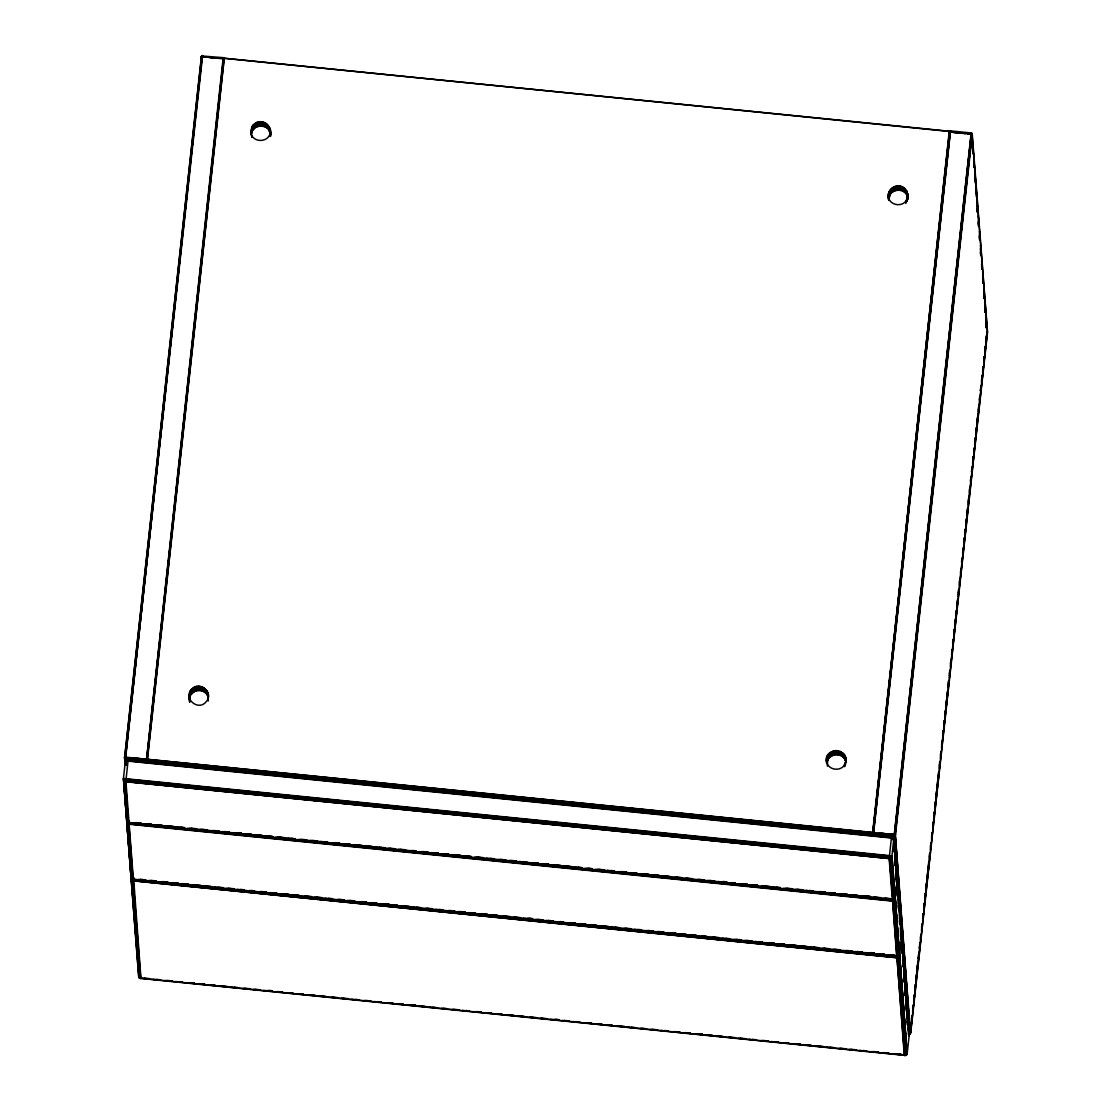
<?xml version="1.0" encoding="UTF-8"?>
<svg xmlns="http://www.w3.org/2000/svg" width="1111" height="1111" viewBox="0 0 1111 1111"><rect width="100%" height="100%" fill="white"/><g stroke="black" fill="none" stroke-linecap="round" stroke-linejoin="round"><path stroke-width="1.5" d="M125.849 780.561L133.348 879.218M133.612 878.259L140.958 978.472M892.327 899.507L889.147 858.622L891.619 836.014L891.314 838.027L125.376 760.868L123.446 778.478L126.71 821.126L128.348 822.612L125.557 781.713L123.446 778.853L891.883 856.248L893.897 837.902L892.216 836.083L127.64 759.077L125.571 760.174L125.64 764.201M950.558 130.876L873.69 832.431L872.538 832.458L872.316 833.583L147.499 760.535L147.582 759.299L895.202 834.68L910.256 1033.577L909.395 1033.841L894.147 835.5L971.167 132.959L950.558 130.876L949.211 131.987L972.319 134.306L971.167 132.959M826.473 760.41C826.584 770.104 841.444 772.645 845.013 763.729L845.79 760.868L846.027 762.09L844.568 755.147L845.971 762.16L845.374 764.687L845.013 763.729C851.609 747.522 821.821 746.425 826.695 763.243M872.316 833.528L872.538 832.458M907.423 195.397L908.048 199.091L906.437 190.606C908.367 206.757 910.09 194.786 904.535 188.314C896.883 181.218 884.717 190.759 888.772 200.174M189.384 698.416L191.55 689.389C199.327 679.974 214.715 693.153 205.924 702.013C198.147 711.429 182.759 698.264 191.55 689.389L191.87 693.639C189.356 694.278 188.967 702.471 189.731 696.611L191.175 693L191.87 693.639C196.341 688.445 205.785 690.042 208.118 696.541L207.799 692.292M252.85 128.904L251.211 134.639L253.419 124.835C261.224 116.419 273.612 126.362 270.584 136.375M126.71 821.362L128.834 824.223L133.07 879.287L131.07 877.801L126.71 821.362L127.251 816.182M131.07 878.023L133.195 880.884L140.694 978.458L138.708 976.972L131.07 878.023L131.737 870.677M888.397 194.383L888.675 200.119L890.244 194.467L889.911 190.217M891.883 856.248L889.383 858.65L892.925 899.604L895.188 897.799L897.105 880.231L896.063 877.648M896.869 956.279L904.298 1055.367L906.298 1055.117L907.173 1053.631L909.104 1036.063L908.354 1033.799M133.195 880.884L897.008 957.821L899.591 955.029L901.465 936.892L900.424 934.323M907.173 193.772L907.09 191.939L907.631 194.939M127.209 815.599L126.71 821.126M251.253 133.862L251.614 132.056C254.475 123.446 270.459 124.293 270.626 134.889L268.487 129.431L268.154 125.182M901.521 937.462L900.507 935.448L900.771 938.878M189.759 694L189.884 691.875L190.05 693.445C188.259 695.111 189.62 703.18 190.328 700.444M251.641 129.445L251.766 127.321C250.739 143.569 250.1 128.612 253.419 124.835L253.752 129.084L253.044 128.445L252.197 130.376M147.499 760.591L147.582 759.299M845.902 762.285L845.638 757.91L845.902 762.285L845.554 759.952M907.784 197.744L907.673 196.328L907.659 198.536L907.52 193.37L907.84 196.966L907.715 194.842L906.882 199.175C903.326 208.09 888.467 205.563 888.356 195.869M133.459 880.051L133.542 879.023L131.223 878.801M129.293 821.223L129.057 824.293L129.418 821.071M133.653 877.884L133.417 880.967L133.778 877.732M889.508 855.442L889.161 858.678L889.383 855.595L123.446 778.478L126.682 820.39M889.147 858.622L889.383 855.623L891.952 855.859L895.188 897.799M125.849 780.575L126.029 778.714L125.793 781.797L128.251 759.132L127.946 761.16L128.265 759.16L891.591 836.055M892.508 899.604L896.688 956.182M129.14 822.737L126.862 822.14M131.209 757.799L147.527 759.646L125.626 758.105L125.057 757.077L872.371 832.653M125.876 780.214L125.987 779.089M873.579 833.431L873.663 832.417L872.427 832.528L873.579 833.431L894.147 835.5L895.535 834.847L879.148 833.125M191.55 689.389L191.87 693.639L191.3 692.653M253.419 124.835L253.752 129.084L253.169 128.098M905.868 203.507L906.159 200.48L906.979 200.883L906.701 201.549L906.159 200.48L906.437 202.16M129.251 821.598L126.751 821.751L138.806 977.291L141.111 977.527M217.645 58.23L201.466 56.578L224.366 58.98L223.214 57.633L201.646 55.953L124.724 757.688L125.501 764.785M125.626 758.105L201.938 55.717M202.091 55.633L125.112 757.966L125.807 764.923M125.279 758.021L202.258 55.578M125.432 758.077L202.619 55.55M146.388 760.188L223.214 57.633M146.569 760.174L223.561 57.716M146.735 760.146L223.714 57.814M146.902 760.091L223.866 57.925M147.194 759.952L224.116 58.216M147.43 759.757L224.283 58.577M139.194 971.445L138.708 976.972M872.579 832.903L949.461 131.431M872.788 833.125L949.724 131.154M872.913 833.208L949.877 131.042M873.218 833.347L950.211 130.904M873.385 833.403L950.377 130.876M971.333 132.987L894.327 835.514L909.937 1033.758M972.236 133.903L987.554 332.203L910.756 1032.744L909.534 1032.841L909.395 1033.841L894.508 835.5L971.5 133.042L972.028 139.944M894.674 835.472L971.667 133.139L972.333 140.139M894.994 835.361L971.944 133.389L987.401 331.814L910.506 1033.286L895.383 835.083M972.056 133.542L895.147 835.278L910.256 1033.577L912.339 1015.593M895.466 834.972L972.292 134.098L971.056 133.959L972.264 134.264M909.59 1033.841C911.562 1031.883 909.076 1033.355 910.645 1032.799M910.034 1032.869L909.77 1033.813L894.508 835.5M910.409 1029.411L910.964 1024.245M911.534 1019.065L911.909 1015.607M912.673 1008.705L913.048 1005.261M913.811 998.358L914.186 994.9M914.936 987.998L915.325 984.554M916.075 977.652L916.45 974.194M917.047 967.292L917.589 963.848M918.158 958.668L918.728 953.488M919.297 948.322L919.852 943.142M920.422 937.962L920.811 934.518M921.561 927.616L921.936 924.158M922.699 917.255L923.074 913.811M923.824 906.909L924.213 903.451M924.963 896.549L925.338 893.105L924.935 898.271M925.935 886.203L926.477 882.745M927.046 877.579L927.616 872.399M928.185 867.219L928.74 862.039M929.31 856.873L929.699 853.415L929.282 858.595M930.449 846.513L930.824 843.068M931.587 836.166L931.962 832.708M932.712 825.806L933.101 822.362M933.851 815.46L934.226 812.002M934.823 805.1L935.365 801.656M936.504 791.296L935.934 796.476L936.656 791.296M937.073 786.13L937.642 780.95M938.198 775.77L938.587 772.326M939.337 765.423L939.712 761.965M940.475 755.063L940.85 751.619M941.6 744.717L941.989 741.259M942.739 734.357L943.114 730.913M943.711 723.997L944.253 720.553M944.822 715.373L945.392 710.207M945.961 705.027L946.53 699.847L945.919 706.749M947.086 694.681L947.475 691.223M948.225 684.32L948.6 680.876L948.197 686.043M949.363 673.974L949.738 670.516M950.502 663.614L950.877 660.17L950.46 665.336M951.627 653.268L952.002 649.81M952.599 642.908L953.141 639.464M953.71 634.284L954.28 629.104M954.849 623.924L955.418 618.758M955.974 613.578L956.363 610.12M957.113 603.217L957.488 599.773M958.251 592.871L958.626 589.427M959.39 582.525L959.765 579.067M960.515 572.165L960.904 568.721M961.487 561.805L962.029 558.361M962.598 553.181L963.168 548.015M963.737 542.835L964.306 537.655M964.862 532.475L965.251 529.03M966.001 522.128L966.376 518.67M967.139 511.768L967.514 508.324M968.278 501.422L968.653 497.964M969.403 491.062L969.792 487.618L969.375 492.798M970.375 480.716L970.917 477.258M971.486 472.092L972.056 466.912L971.639 472.092M972.625 461.732L973.194 456.565M973.764 451.385L974.139 447.927L973.722 453.107M974.889 441.025L975.264 437.581M976.027 430.679L976.402 427.221M977.166 420.319L977.541 416.875M978.291 409.973L978.68 406.515M979.263 399.613L979.805 396.169M980.944 385.809L980.374 390.989L981.096 385.809M981.513 380.642L982.082 375.462M982.652 370.282L983.027 366.838M983.777 359.936L984.165 356.478M984.915 349.576L985.29 346.132M986.054 339.23L986.429 335.772M910.187 1032.869L910.103 1033.674L894.841 835.416M910.562 1029.411L911.131 1024.231M911.506 1020.787L912.075 1015.607M912.645 1010.427L913.2 1005.261M913.77 1000.081L914.339 994.9M914.908 989.72L915.478 984.554M916.047 979.374L916.617 974.194M917.172 969.028L917.742 963.848M918.311 958.668L918.88 953.488M919.45 948.322L920.019 943.142M920.394 939.684L920.963 934.518M921.533 929.338L922.088 924.158M922.658 918.978L923.227 913.811M923.797 908.631L924.366 903.451M926.06 887.925L926.63 882.745M927.199 877.565L927.768 872.399M928.143 868.941L928.907 862.039M930.421 848.235L930.976 843.068M931.546 837.888L932.115 832.708M932.684 827.528L933.254 822.362M933.823 817.182L934.393 812.002M934.948 806.822L935.518 801.656M937.031 787.852L937.795 780.95M938.17 777.492L938.739 772.312M939.309 767.145L939.878 761.965M940.434 756.785L941.003 751.619M941.572 746.439L942.142 741.259M942.711 736.079L943.281 730.913M943.85 725.733L944.406 720.553M944.975 715.373L945.544 710.207M947.058 696.403L947.627 691.223M949.322 675.696L949.891 670.516M951.599 654.99L952.169 649.81M952.738 644.63L953.294 639.464M953.863 634.284L954.432 629.104M954.807 625.66L955.571 618.758M955.946 615.3L956.515 610.12M957.085 604.953L957.654 599.773M958.21 594.593L958.779 589.413M959.348 584.247L959.918 579.067M960.487 573.887L961.057 568.707M961.626 563.541L962.182 558.361M962.751 553.181L963.32 548.001M963.695 544.557L964.459 537.655M964.834 534.197L965.403 529.03M965.973 523.85L966.542 518.67M967.112 513.504L967.667 508.324M968.236 503.144L968.806 497.964M970.514 482.438L971.083 477.258M972.583 463.454L973.347 456.552M974.861 442.747L975.43 437.581M976 432.401L976.555 427.221M977.125 422.041L977.694 416.875M978.263 411.695L978.833 406.515M979.402 401.349L979.971 396.169M981.471 382.365L982.235 375.462M982.61 372.004L983.179 366.838M983.749 361.658L984.318 356.478M984.888 351.298L985.443 346.132M986.012 340.952L986.582 335.772M912.589 1012.149L913.478 1005.233M913.728 1001.803L914.617 994.887M914.867 991.443L921.227 934.49M921.477 931.06L922.366 924.144M922.616 920.7L923.505 913.784M923.755 910.353L930.115 853.401M930.365 849.957L931.254 843.041M931.504 839.61L932.393 832.694M932.643 829.25L939.003 772.298M939.253 768.854L940.142 761.938M940.392 758.507L941.281 751.591M941.531 748.147L947.891 691.195M948.141 687.765L949.03 680.849M949.28 677.404L950.169 670.488M950.419 667.058L956.779 610.106M957.029 606.662L957.918 599.746M958.168 596.315L959.057 589.399M959.307 585.955L965.667 529.003M965.931 525.572L966.806 518.656M967.056 515.212L967.945 508.296M968.195 504.866L974.555 447.914M974.819 444.469L975.694 437.553M975.944 434.123L976.833 427.207M977.083 423.763L983.457 366.811M983.707 363.38L984.582 356.464M984.832 353.02L985.721 346.104M985.971 342.674L987.068 331.509M252.211 128.459L252.489 126.015C254.308 128.293 250.142 130.112 252.489 126.015L253.002 127.751M190.342 693L190.62 690.57C192.439 692.833 188.273 694.667 190.62 690.57L191.12 692.292M189.55 700.111L189.884 691.875M146.194 760.174L146.319 759.174L147.596 759.521M949.294 131.015L872.663 835.694M251.766 127.321L251.128 134.056C254.169 143.43 269.459 142.18 270.251 132.126M224.45 58.23L949.225 131.459M888.731 198.633C889.328 189.745 902.604 187.037 906.77 194.856L906.437 190.606L907.034 193.62M826.515 758.924L826.848 763.174C827.459 754.286 840.735 751.578 844.888 759.396L844.568 755.147L845.874 760.077L845.221 756.494L845.082 758.133M251.614 136.209L251.947 137.292L252.211 135.903M899.479 954.835L895.23 898.355L892.647 901.146L896.896 956.21L897.66 956.279L899.549 954.46L895.23 898.355L897.16 880.787L896.146 878.773L896.41 882.134M906.77 194.856L906.979 193.939L907.604 196.05M844.888 759.396L845.11 758.494L845.735 760.591M891.952 855.859L895.119 898.174M128.973 822.626L127.154 822.015L123.752 780.019L891.369 857.317L894.577 899.063M909.062 1035.285L909.104 1036.063L893.855 837.555L125.571 760.174L125.668 764.312M201.674 61.813L201.646 55.953M906.882 199.175L906.979 200.883L907.395 197.786L907.479 199.341M190.328 694.917L190.981 693.458M189.398 699.388L190.078 701.833M201.272 56.661L202.521 56.564M897.008 957.821L904.521 1055.381L905.284 1055.45L905.993 1055.283L898.438 957.099L131.834 879.898L139.389 978.083L905.993 1055.283L904.437 1054.686M950.474 131.89L949.419 131.903L965.584 133.556M872.427 832.528L873.69 832.431M134.139 758.091L146.985 759.285M882.078 833.417L894.938 834.611M224.422 58.341L949.252 131.223M147.541 759.827L872.357 832.819M147.527 759.98L872.329 833.125M147.513 760.257L872.316 833.361M126.904 759.132L892.883 836.277L893.147 839.722M126.251 759.41L893.411 836.666L894.563 851.651M125.987 759.618L893.605 836.93L895.785 865.316M125.446 760.521L893.897 837.902M891.758 856.623L123.488 779.242L126.807 821.46M123.585 779.63L891.591 856.984L894.813 898.799M123.96 780.38L891.105 857.636L894.313 899.285M125.557 781.713L889.383 858.65M237.935 832.639L241.393 832.986M723.233 881.509L726.691 881.856M866.58 895.952L870.038 896.299M136 822.654L141.305 823.195M148.082 823.876L151.665 824.237M158.442 824.917L162.025 825.279M168.816 825.959L174.121 826.501M180.899 827.181L184.482 827.542M191.259 828.223L196.578 828.764M201.758 829.278L206.938 829.806M213.715 830.486L219.02 831.028M224.075 831.528L229.38 832.07M236.171 832.75L241.351 833.264M246.531 833.792L251.836 834.333M256.891 834.833L262.196 835.375M268.987 836.055L272.556 836.416M279.347 837.097L284.652 837.638M291.429 838.319L295.012 838.68M301.789 839.36L305.372 839.722M312.163 840.402L317.468 840.93M324.245 841.61L327.828 841.985M334.605 842.666L339.924 843.193M345.104 843.721L350.284 844.235M357.062 844.915L362.367 845.457M367.422 845.971L372.727 846.499M379.518 847.179L384.698 847.707M389.878 848.221L395.183 848.762M400.363 849.29L405.543 849.804M412.334 850.484L415.903 850.845M422.694 851.526L427.999 852.068M434.776 852.748L438.359 853.109M445.136 853.79L448.719 854.151M455.51 854.831L460.815 855.373M467.592 856.053L471.175 856.414M477.952 857.095L483.271 857.636M490.048 858.317L493.631 858.678M500.408 859.358L505.713 859.9M510.768 860.4L516.073 860.942M522.864 861.622L526.447 861.983M533.224 862.664L538.529 863.205M543.71 863.719L548.89 864.247M555.681 864.927L560.986 865.455M566.041 865.969L571.346 866.511M578.123 867.191L581.706 867.552M588.483 868.233L592.066 868.594M598.857 869.274L604.162 869.816M610.939 870.496L614.522 870.857M621.299 871.538L626.618 872.066M633.395 872.746L636.978 873.121M643.755 873.802L649.06 874.329M654.115 874.843L659.42 875.371M666.211 876.051L669.794 876.412M676.571 877.093L681.876 877.634M687.056 878.162L692.236 878.676M699.027 879.356L704.332 879.898M709.387 880.398L714.692 880.94M721.47 881.62L726.788 882.162M731.83 882.662L735.413 883.023M742.329 883.731L747.509 884.245M754.286 884.925L757.869 885.286M764.646 885.967L769.965 886.509M776.742 887.189L780.325 887.55M787.102 888.231L792.407 888.772M797.462 889.272L802.767 889.814M809.558 890.494L813.141 890.855M819.918 891.536L825.223 892.077M832 892.758L835.583 893.119M842.374 893.799L847.679 894.341M852.734 894.841L858.039 895.383M864.816 896.063L870.135 896.591M875.176 897.105L880.495 897.632M885.675 898.16L890.855 898.688M134.237 822.723L141.139 823.418M144.597 823.765L151.499 824.459M156.693 824.987L163.595 825.681M167.053 826.028L173.955 826.723M177.413 827.07L184.315 827.764M189.495 828.292L196.411 828.987M199.869 829.334L206.771 830.028M211.951 830.556L218.867 831.25M222.311 831.597L229.227 832.292M232.671 832.639L241.309 833.514M244.767 833.861L251.669 834.555M255.127 834.903L262.043 835.597M265.487 835.944L272.403 836.639M277.583 837.166L284.485 837.861M287.943 838.208L294.846 838.902L275.82 837.18M300.039 839.43L306.942 840.124M310.4 840.471L317.302 841.166M320.76 841.513L327.662 842.207L298.276 839.444M332.842 842.721L339.758 843.43M343.216 843.777L350.118 844.471M355.298 844.985L362.214 845.679M365.658 846.027L372.574 846.735M376.018 847.082L384.656 847.943M388.114 848.29L395.016 848.985M398.474 849.332L405.39 850.04M410.57 850.554L415.75 851.082M420.93 851.595L427.832 852.29M431.29 852.637L438.192 853.331M443.386 853.859L448.566 854.387M453.746 854.901L460.648 855.595M464.106 855.942L471.008 856.637M476.188 857.164L483.104 857.859M486.562 858.206L493.465 858.9M498.645 859.428L505.561 860.122M509.005 860.47L515.921 861.164M519.365 861.511L528.003 862.386M531.461 862.733L538.363 863.428M541.821 863.775L548.737 864.469M553.917 864.997L560.819 865.691M564.277 866.038L571.179 866.733M574.637 867.08L581.539 867.774M586.733 868.302L591.913 868.816M597.093 869.344L603.995 870.038M607.453 870.385L614.355 871.08M619.535 871.607L626.451 872.302M629.909 872.649L636.811 873.343M641.991 873.857L648.907 874.551M652.351 874.912L659.267 875.607M662.712 875.954L669.627 876.648M674.808 877.162L681.71 877.857M685.168 878.204L692.084 878.912M697.264 879.426L704.166 880.12M707.624 880.467L714.526 881.162M717.984 881.509L726.622 882.384M730.08 882.731L735.26 883.259M740.44 883.773L747.342 884.467M752.522 884.995L757.702 885.523M762.882 886.036L769.798 886.731M773.256 887.078L780.158 887.772M785.338 888.3L792.254 888.994M795.698 889.342L802.614 890.036M806.058 890.383L812.974 891.078M818.154 891.605L825.056 892.3M828.514 892.647L835.43 893.341M840.61 893.869L847.512 894.563M850.97 894.91L857.873 895.605M861.331 895.952L869.969 896.827M873.427 897.174L880.329 897.869M883.787 898.216L892.425 899.077M132.473 822.751L184.44 827.917M187.745 828.306L272.528 836.791M331.092 842.749L415.875 851.234M419.166 851.623L438.331 853.484M441.623 853.887L471.133 856.789M474.439 857.192L581.678 867.927M584.969 868.316L592.038 868.969M595.329 869.357L614.48 871.232M617.785 871.621L636.936 873.496M640.228 873.885L735.385 883.412M738.676 883.8L757.827 885.661M761.132 886.064L780.283 887.925M783.574 888.314L835.555 893.494M838.847 893.883L894.008 899.438L890.814 857.928L124.21 780.727L127.404 822.237M127.223 822.89L894.383 900.146L898.674 955.946M128.834 824.223L892.647 901.146M385.642 903.743L389.1 904.09M528.989 918.186L532.447 918.533M672.336 932.615L675.794 932.962M870.941 952.613L874.399 952.96M131.112 878.412L133.57 878.662M140.361 879.329L145.666 879.87M150.846 880.384L156.026 880.912M162.803 881.592L167.997 882.106M173.177 882.634L178.482 883.176M185.259 883.856L188.842 884.217M195.619 884.898L200.938 885.425M205.993 885.939L211.298 886.481M218.075 887.147L223.38 887.689M228.435 888.203L233.741 888.731M240.531 889.411L244.114 889.772M250.892 890.453L254.475 890.828M261.252 891.508L266.557 892.036M273.348 892.716L276.917 893.077M283.708 893.758L289.013 894.299M295.79 894.98L299.373 895.341M306.15 896.022L311.344 896.549M316.524 897.063L321.829 897.605M328.606 898.285L332.189 898.646M338.966 899.327L344.285 899.868M349.465 900.382L354.645 900.91M361.422 901.59L366.727 902.132M371.782 902.632L377.087 903.174M383.878 903.854L389.058 904.368M394.238 904.896L397.821 905.257M404.598 905.937L409.903 906.479M416.694 907.159L420.264 907.52M427.055 908.201L432.36 908.742M439.137 909.423L442.72 909.784M449.497 910.464L454.691 910.978M459.871 911.506L465.176 912.048M471.953 912.728L475.536 913.089M482.313 913.77L487.632 914.297M492.812 914.825L497.992 915.353M504.769 916.033L510.074 916.561M515.129 917.075L520.434 917.603M527.225 918.283L532.405 918.811M537.585 919.339L542.89 919.866M548.07 920.394L553.25 920.908M560.041 921.588L563.61 921.963M570.401 922.644L575.706 923.172M582.483 923.852L586.066 924.213M592.843 924.894L596.426 925.255M603.217 925.935L608.522 926.477M615.3 927.157L618.883 927.518M625.66 928.199L630.979 928.74M637.756 929.421L641.339 929.782M648.116 930.462L653.421 931.004M658.476 931.504L663.781 932.046M670.572 932.726L675.752 933.254M680.932 933.768L686.237 934.309M691.417 934.823L696.597 935.351M703.388 936.031L706.957 936.392M713.748 937.073L719.053 937.615M725.83 938.295L729.413 938.656M736.19 939.337L739.773 939.698M746.564 940.378L751.869 940.92M758.646 941.6L762.229 941.961M769.006 942.642L774.325 943.183M781.102 943.864L784.685 944.225M791.463 944.905L796.768 945.433M801.823 945.947L807.128 946.475M813.919 947.155L819.099 947.683M824.279 948.211L829.584 948.738M834.764 949.266L839.944 949.78M846.735 950.46L852.04 951.002M857.095 951.516L862.4 952.044M869.177 952.724L874.357 953.252M879.537 953.766L884.731 954.293M890.036 954.835L895.216 955.349M133.417 878.884L131.515 878.69L127.015 822.515L894.647 899.827L898.938 955.738M138.597 879.398L145.499 880.093M148.957 880.44L155.859 881.134M161.053 881.662L167.955 882.356M171.413 882.703L178.315 883.398M181.773 883.745L188.676 884.439M193.856 884.967L200.772 885.661M204.23 886.009L211.132 886.703M214.59 887.05L223.228 887.911M226.672 888.258L233.588 888.967M237.032 889.314L243.948 890.008M249.128 890.522L254.308 891.05M259.488 891.564L266.404 892.272M269.848 892.619L276.764 893.313M281.944 893.827L288.846 894.522M292.304 894.869L299.206 895.577M304.4 896.091L311.302 896.785M314.76 897.132L321.662 897.827M325.12 898.174L332.022 898.868M337.202 899.396L344.118 900.091M347.576 900.438L354.478 901.132M359.658 901.66L366.574 902.354M370.019 902.701L376.935 903.396M380.379 903.743L389.017 904.618M392.475 904.965L397.655 905.479M402.835 906.007L409.751 906.701M413.195 907.048L420.111 907.743M425.291 908.27L432.193 908.965M435.651 909.312L442.553 910.006M447.747 910.534L454.649 911.228M458.107 911.575L465.009 912.27M468.467 912.617L475.369 913.311M480.549 913.839L487.465 914.534M490.923 914.881L497.825 915.575M503.005 916.089L509.921 916.797M513.365 917.144L520.281 917.839M523.725 918.186L532.363 919.047M535.821 919.394L542.723 920.089M546.181 920.45L553.097 921.144M558.277 921.658L563.458 922.186M568.638 922.699L575.54 923.394M578.998 923.755L585.9 924.449M591.094 924.963L597.996 925.657M601.454 926.005L608.356 926.699M611.814 927.046L618.716 927.754M623.896 928.268L630.812 928.963M634.27 929.31L641.172 930.004M646.352 930.532L653.268 931.226M656.712 931.573L663.628 932.268M667.072 932.615L675.71 933.49M679.168 933.837L686.07 934.532M689.528 934.879L696.444 935.573M701.624 936.101L706.804 936.615M711.984 937.142L718.886 937.837M722.344 938.184L729.247 938.878M734.44 939.406L741.343 940.1M744.801 940.448L751.703 941.142M755.161 941.489L762.063 942.184M767.243 942.711L774.159 943.406M777.617 943.753L784.519 944.447M789.699 944.961L796.615 945.669M800.059 946.017L806.975 946.711M810.419 947.058L819.057 947.919M822.515 948.266L829.417 948.975M832.875 949.322L839.791 950.016M844.971 950.53L851.873 951.224M855.331 951.572L862.233 952.28M865.691 952.627L874.329 953.488M877.787 953.835L884.689 954.53M888.147 954.877L895.049 955.571M135.084 879.384L895.174 955.724M896.716 956.099L898.368 956.113L894.077 900.438L127.473 823.223L131.765 878.912M131.584 879.551L898.743 956.807L906.298 1055.117M268.918 990.387L272.376 990.734M412.264 1004.83L415.722 1005.177M555.611 1019.259L559.069 1019.606M698.958 1033.702L702.416 1034.049M897.577 1053.7L901.035 1054.047M144.541 978.152L149.721 978.666M156.623 979.374L160.081 979.721M166.983 980.416L172.163 980.93M179.079 981.624L182.523 981.971M189.439 982.679L194.619 983.193M199.799 983.721L204.979 984.235M211.895 984.929L215.34 985.276M222.256 985.971L227.436 986.499M234.338 987.193L237.796 987.54M244.698 988.235L249.892 988.762M255.072 989.276L260.252 989.804M267.154 990.498L272.334 991.026M277.514 991.54L282.694 992.067M289.61 992.762L293.068 993.109M299.97 993.803L303.428 994.151M310.33 994.845L315.51 995.373M322.426 996.067L325.87 996.414M332.786 997.109L337.966 997.636M343.146 998.15L348.326 998.678M355.242 999.372L358.686 999.719M365.602 1000.414L370.782 1000.942M377.684 1001.636L381.142 1001.983M388.045 1002.677L393.238 1003.191M398.418 1003.719L403.599 1004.247M410.501 1004.941L415.681 1005.455M420.861 1005.983L426.041 1006.497M432.957 1007.191L436.415 1007.552M443.317 1008.246L446.775 1008.594M453.677 1009.288L458.857 1009.802M465.773 1010.496L469.217 1010.843M476.133 1011.552L481.313 1012.065M488.215 1012.76L491.673 1013.107M498.589 1013.801L502.033 1014.149M508.949 1014.857L514.129 1015.371M521.031 1016.065L524.489 1016.412M531.391 1017.107L536.585 1017.634M541.765 1018.162L546.945 1018.676M553.847 1019.37L559.027 1019.898M564.207 1020.412L569.387 1020.94M576.303 1021.634L579.761 1021.981M586.664 1022.675L591.844 1023.203M597.024 1023.717L602.204 1024.245M609.12 1024.939L612.564 1025.286M619.48 1025.981L624.66 1026.508M631.562 1027.203L635.02 1027.55M641.936 1028.244L645.38 1028.592M652.296 1029.286L657.476 1029.814M664.378 1030.508L667.836 1030.855M674.738 1031.55L679.932 1032.063M685.112 1032.591L690.292 1033.119M697.194 1033.813L702.374 1034.327M707.554 1034.855L712.734 1035.369M719.65 1036.077L723.108 1036.424M730.01 1037.118L735.19 1037.632M740.37 1038.16L745.55 1038.674M752.466 1039.382L755.911 1039.729M762.826 1040.424L768.007 1040.938M774.909 1041.632L778.367 1041.979M785.283 1042.673L788.727 1043.035M795.643 1043.729L800.823 1044.243M807.725 1044.937L811.183 1045.284M818.085 1045.979L823.279 1046.506M830.181 1047.201L833.639 1047.548M840.541 1048.242L845.721 1048.77M850.901 1049.284L856.081 1049.812M862.997 1050.506L866.455 1050.853M873.357 1051.548L878.537 1052.075M883.717 1052.589L888.897 1053.117M895.813 1053.811L900.993 1054.339M142.777 978.222L149.679 978.916M153.137 979.263L160.04 979.958M165.22 980.485L172.136 981.18M175.58 981.527L182.496 982.221M187.676 982.735L194.578 983.429M198.036 983.79L204.952 984.485M208.396 984.832L215.312 985.526M220.492 986.04L227.394 986.735M230.852 987.082L237.754 987.79M242.948 988.304L249.85 988.998M253.308 989.345L260.21 990.04M263.668 990.387L272.306 991.262M275.75 991.609L282.666 992.304M286.124 992.651L293.026 993.345M298.206 993.873L303.386 994.401M308.566 994.914L315.482 995.609M318.926 995.956L325.842 996.65M331.022 997.178L337.925 997.872M341.383 998.22L348.298 998.914M351.743 999.261L358.659 999.956M363.839 1000.483L370.741 1001.178M374.199 1001.525L381.101 1002.219M386.295 1002.747L393.197 1003.441M396.655 1003.788L403.557 1004.483M407.015 1004.83L415.653 1005.705M419.097 1006.052L426.013 1006.747M429.471 1007.094L436.373 1007.788M441.553 1008.302L446.733 1008.83M451.913 1009.357L458.829 1010.052M462.273 1010.399L469.189 1011.093M474.369 1011.607L481.271 1012.315M484.729 1012.663L491.645 1013.357M496.825 1013.871L502.005 1014.399M507.185 1014.912L514.087 1015.607M517.545 1015.968L524.448 1016.662M529.641 1017.176L536.544 1017.87M540.002 1018.218L546.904 1018.912M550.362 1019.273L559 1020.134M562.444 1020.481L569.36 1021.176M572.818 1021.523L579.72 1022.217M584.9 1022.745L591.816 1023.439M595.26 1023.787L602.176 1024.481M605.62 1024.828L612.536 1025.522M617.716 1026.05L624.618 1026.745M628.076 1027.092L634.992 1027.786M640.172 1028.314L645.352 1028.828M650.532 1029.355L657.434 1030.05M660.892 1030.397L667.794 1031.091M672.988 1031.619L679.89 1032.313M683.348 1032.661L690.25 1033.355M693.708 1033.702L702.346 1034.577M705.791 1034.924L712.707 1035.619M716.164 1035.966L723.067 1036.66M728.247 1037.188L735.163 1037.882M738.607 1038.229L745.523 1038.924M748.967 1039.271L755.883 1039.965M761.063 1040.493L767.965 1041.188M771.423 1041.535L778.339 1042.229M783.519 1042.743L788.699 1043.271M793.879 1043.784L800.781 1044.493M804.239 1044.84L811.141 1045.534M816.335 1046.048L823.237 1046.743M826.695 1047.09L833.597 1047.798M838.777 1048.312L845.693 1049.006M849.137 1049.353L856.053 1050.048M859.511 1050.395L866.413 1051.103M871.593 1051.617L878.509 1052.311M881.953 1052.659L888.869 1053.353M892.314 1053.7L900.952 1054.575M949.78 131.862L962.668 133.264M967.487 133.778L972.319 134.306L971.056 133.959M201.841 56.536L214.715 57.939M891.314 838.013L893.883 838.291M223.089 58.633L224.366 58.98M894.244 834.5L895.535 834.847M844.554 766.701L845.013 763.729M124.974 757.883L124.529 757.16L125.043 764.215M844.277 765.035L844.832 766.104M208.215 698.069L206.285 689.737M189.537 701.222L189.675 701.708M252.6 129.445L252.822 130.265M190.731 694L190.939 694.819M845.749 759.48L845.221 756.494L845.29 758.327M907.09 194.314L907.423 196.189L907.243 194.814M845.207 758.869L845.54 760.743L845.374 759.355M907.479 194.439L907.09 191.939L907.326 194.064M845.61 758.994L845.221 756.494L845.443 758.605M252.766 127.876L252.489 126.015L252.503 128.112M190.898 692.417L190.62 690.57L190.62 692.653M251.558 134.556L251.947 137.292M189.384 700.472L189.578 701.944M131.07 877.801L126.723 820.973M189.912 701.347L189.675 699.111L189.731 700.749M977.125 208.868L977.402 212.312L977.069 208.854M978.208 222.672L978.485 226.116M979.305 236.476L979.569 239.92M980.791 255.447L980.527 252.003L980.694 255.419M981.61 265.807L981.874 269.251M982.693 279.611L982.957 283.055M984.86 307.219L985.263 312.385L984.902 307.219M983.777 295.095L984.04 298.553L983.777 293.415L984.235 298.595M984.846 308.9L985.124 312.344M986.054 324.426L986.332 327.87M972.736 145.319L973.403 153.943M973.792 159.109L974.458 167.733M974.861 172.899L975.652 183.246M976.055 188.412L976.722 197.036M977.111 202.202L977.763 212.451M978.18 216.006L978.972 226.338M979.374 231.519L980.027 240.129M980.43 245.309L981.221 255.655M981.624 260.821L982.291 269.445M982.679 274.611L983.346 283.236M983.749 288.402L984.54 298.748M984.943 303.928L985.61 312.538M985.999 317.718L986.651 327.981M972.694 148.568L973.097 153.749M973.764 162.359L974.153 167.539M974.958 177.885L975.347 183.065M976.013 191.675L976.416 196.855M977.069 205.479L977.611 212.382M978.263 220.992L978.666 226.172M979.333 234.796L979.721 239.962M980.388 248.586L980.916 255.488M981.582 264.112L981.985 269.279M982.652 277.903L983.041 283.083M947.822 150.291L947.933 151.776M905.576 189.384L905.909 193.633M904.535 188.314L904.868 192.564M903.326 187.412L903.66 191.661M901.993 186.704L902.326 190.953M900.563 186.204L900.882 190.453M899.063 185.94L899.396 190.189M897.549 185.898L897.869 190.162M896.035 186.106L896.369 190.356M894.577 186.523L894.91 190.773M893.202 187.162L893.536 191.411M891.952 188.009L892.272 192.259M890.841 189.037L891.175 193.286M889.189 191.523L889.508 195.772M888.675 192.925L889.008 197.175M909.104 1036.063L893.758 837.222L125.751 759.882L126.14 764.896M896.049 868.649L896.813 878.662M896.869 879.426L900.271 923.477M900.521 926.866L901.174 935.337M901.632 941.281L904.687 980.985M904.951 984.443L908.006 1024.148M908.27 1027.606L908.812 1034.508M894.938 856.65L895.716 866.649M895.966 869.969L896.605 878.301M897.202 885.925L897.841 894.383M898.243 899.466L899.021 909.603M899.41 914.672L900.063 923.13M900.452 928.213L900.965 934.976M901.563 942.739L902.368 953.085M902.632 956.529L903.424 966.876M903.826 972.056L904.618 982.402M904.882 985.846L905.687 996.206M906.076 1001.372L906.743 1009.996M907.145 1015.176L907.937 1025.522M908.201 1028.967L908.604 1034.147M893.161 836.444L893.425 839.902M893.827 845.096L894.355 852.012M894.897 858.928L895.424 865.858M895.952 872.774L896.355 877.954M896.438 878.94L896.688 882.315M897.077 887.383L897.605 894.133M898.243 902.563L898.771 909.312M899.424 917.755L899.938 924.505M900.452 931.254L900.715 934.629M900.799 935.615L901.063 939.059M901.59 945.947L902.118 952.835M902.646 959.737L903.174 966.626M903.84 975.236L904.368 982.124M904.896 989.012L905.437 995.9M905.965 1002.789L906.493 1009.691M907.159 1018.301L907.687 1025.189M893.813 848.346L894.077 851.79M894.869 862.136L895.133 865.58M897.188 892.244L897.438 895.605M898.216 905.701L898.48 909.076M899.382 920.852L899.646 924.213M901.563 949.197L901.826 952.641M902.632 962.959L902.896 966.403M903.812 978.444L904.076 981.888M904.882 992.206L905.146 995.65M906.062 1007.691L906.326 1011.121M907.131 1021.453L907.395 1024.884M892.564 836.152L892.827 839.583M907.104 1054.006L899.591 955.029L906.979 1054.339L899.591 955.029L907.173 1053.631M894.855 899.479L899.174 955.474M899.216 956.154L906.798 1054.645M906.576 1054.908L899.007 956.502L131.376 879.19L139.153 977.861M893.661 899.549L890.48 858.178L124.501 781.033L127.682 822.418M898.021 956.224L893.744 900.674L127.779 823.543L132.042 879.079M905.659 1055.394L898.105 957.349L132.14 880.204L139.68 978.249M893.3 899.604L890.119 858.386L124.835 781.311L128.001 822.543M897.66 956.279L893.397 900.882L128.098 823.807L132.362 879.204M892.925 899.604L889.758 858.539L125.182 781.533L128.348 822.612M893.022 901.035L897.271 956.279M904.909 1055.45L897.382 957.71L132.82 880.704L140.333 978.444M843.707 753.925L844.027 758.174M842.652 752.855L842.985 757.105M841.458 751.953L841.777 756.202M840.124 751.244L840.444 755.494M838.68 750.758L839.013 755.008M837.194 750.494L837.513 754.744M835.666 750.453L836 754.702M834.167 750.647L834.486 754.897M832.708 751.078L833.028 755.327M831.334 751.716L831.653 755.966M830.07 752.564L830.403 756.813M828.973 753.577L829.292 757.827M828.042 754.758L827.32 766.132M827.306 756.063L827.639 760.313M826.806 757.466L827.126 761.715M270.098 129.168L270.515 133.473M269.667 127.751L270.001 132.001M269.973 133.584L270.195 136.417M269.015 126.404L269.348 130.654M267.112 124.113L267.445 128.362M265.904 123.21L266.237 127.459M264.571 122.502L264.904 126.751M263.14 122.016L263.46 126.265M261.64 121.752L261.974 126.001M260.127 121.71L260.446 125.96M258.613 121.904L258.946 126.154M257.155 122.335L257.488 126.585M255.78 122.974L256.113 127.223M254.53 123.821L254.85 128.071M201.605 59.897L201.424 56.272L124.571 757.452L125.265 764.59M208.215 693.722L208.437 696.555M208.09 698.139L208.312 700.972M207.146 690.959L207.465 695.208M205.229 688.667L205.563 692.917M204.035 687.765L204.355 692.014M202.702 687.056L203.021 691.306M201.258 686.556L201.591 690.806M199.772 686.292L200.091 690.542M198.244 686.251L198.577 690.514M196.744 686.459L197.064 690.709M195.286 686.876L195.605 691.125M193.911 687.515L194.231 691.764M192.647 688.362L192.981 692.611M125.571 760.174L125.96 765.201M128.459 824.043L132.709 879.273M901.438 936.115L901.465 936.892M897.077 879.44L897.105 880.231M895.23 898.355L899.355 955.168L895.23 898.355M125.724 757.091L124.488 757.202L125.737 757.105M897.757 957.557L132.459 880.481L140 978.374L905.284 1055.45L897.757 957.557M986.485 327.912L985.943 321.01L986.499 327.912"/></g></svg>
